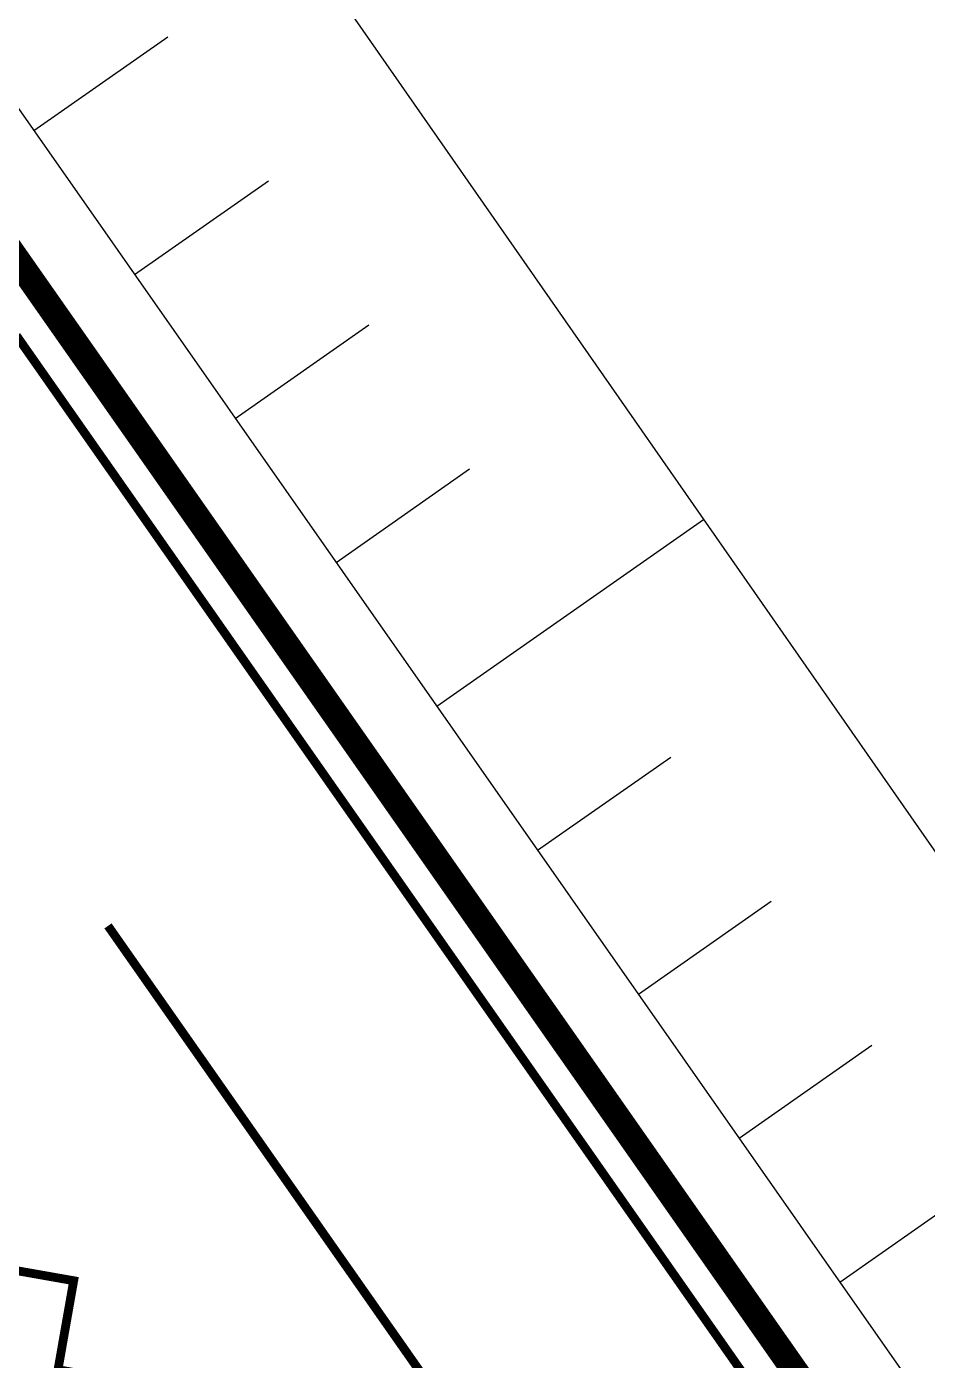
# Model space of a CAD drawing. Header units: millimetres. Extents: x 152904052 to 153933663, y 538271515 to 539240469.
# Drawn here: x 153366492 to 153376745, y 538939410 to 538954589 of the extents above; entities that cross this region are included whole.
import ezdxf

# ---------------------------------------------------------------- set-up
doc = ezdxf.new("R2010")
doc.units = ezdxf.units.MM
doc.layers.add('SCHM', color=9, linetype='Continuous')

msp = doc.modelspace()

# ---------------------------------------------------------------- linework, layer by layer
at = {"layer": 'SCHM'}
for p, q in [((153366573, 538953407.1), (153368098.3, 538954475.1)), ((153367720.2, 538951768.8), (153369243.5, 538952835.4)), ((153368867.3, 538950130.5), (153370388.6, 538951195.7)), ((153370014.5, 538948492.2), (153371533.7, 538949555.9)), ((153371161.6, 538946853.9), (153374195.9, 538948978.5)), ((153372308.8, 538945215.6), (153373823.9, 538946276.4)), ((153373455.9, 538943577.3), (153374969, 538944636.7)), ((153374603.1, 538941939), (153376114.1, 538942997)), ((153375750.3, 538940300.7), (153377259.2, 538941357.2))]:
    msp.add_line(p, q, dxfattribs=at)
for points in [[(153309206.5, 538922882.6), (153362041.8, 538959878.3), (153517431.3, 538737959.2), (153500636.4, 538637005.7), (153497846.8, 538615992.3), (153507779.6, 538601806.8), (153445728.8, 538558358.4)], [(153368480.6, 538957184.3), (153379914.4, 538940774.9), (153391533.7, 538924495.3), (153403166.5, 538908225.2), (153414656.2, 538891854.9), (153426245.2, 538875554.1), (153437524, 538859036.1), (153449027.6, 538842675.5), (153460487.6, 538826284.4), (153472057.4, 538809970.2), (153483327.8, 538793446.3), (153494806.5, 538777068.3), (153506223.5, 538760647.1), (153520027.1, 538740488.4), (153516130.8, 538718753.3)]]:
    msp.add_lwpolyline(points, dxfattribs=at)
at = {"layer": 'SCHM', "const_width": 300}
msp.add_lwpolyline([(153077550.5, 538759454.5), (153361796.3, 538958485.6), (153516377.8, 538737720.2)], dxfattribs=at)
at = {"layer": 'SCHM', "ltscale": 0.005, "const_width": 100}
for points in [[(153457518.1, 538820908.9), (153366376.8, 538951072.2)], [(153371107.7, 538933845.3), (153371198.4, 538934359.4), (153370185.6, 538934538), (153370364.2, 538935550.8), (153369351.4, 538935729.4), (153369530, 538936742.1), (153368517.2, 538936920.7), (153368695.8, 538937933.5), (153367683.1, 538938112.1), (153367861.6, 538939124.8), (153366848.9, 538939303.4), (153367027.4, 538940316.2), (153366014.7, 538940494.7), (153366193.3, 538941507.5), (153365180.5, 538941686.1)]]:
    msp.add_lwpolyline(points, dxfattribs=at)
at = {"layer": 'SCHM', "ltscale": 0.3, "const_width": 100}
msp.add_lwpolyline([(153452850.5, 538806653.6, 0.4142136), (153455060.6, 538819188.2), (153367418.2, 538944354.6)], format="xyb", dxfattribs=at)

doc.saveas('drawing.dxf')
